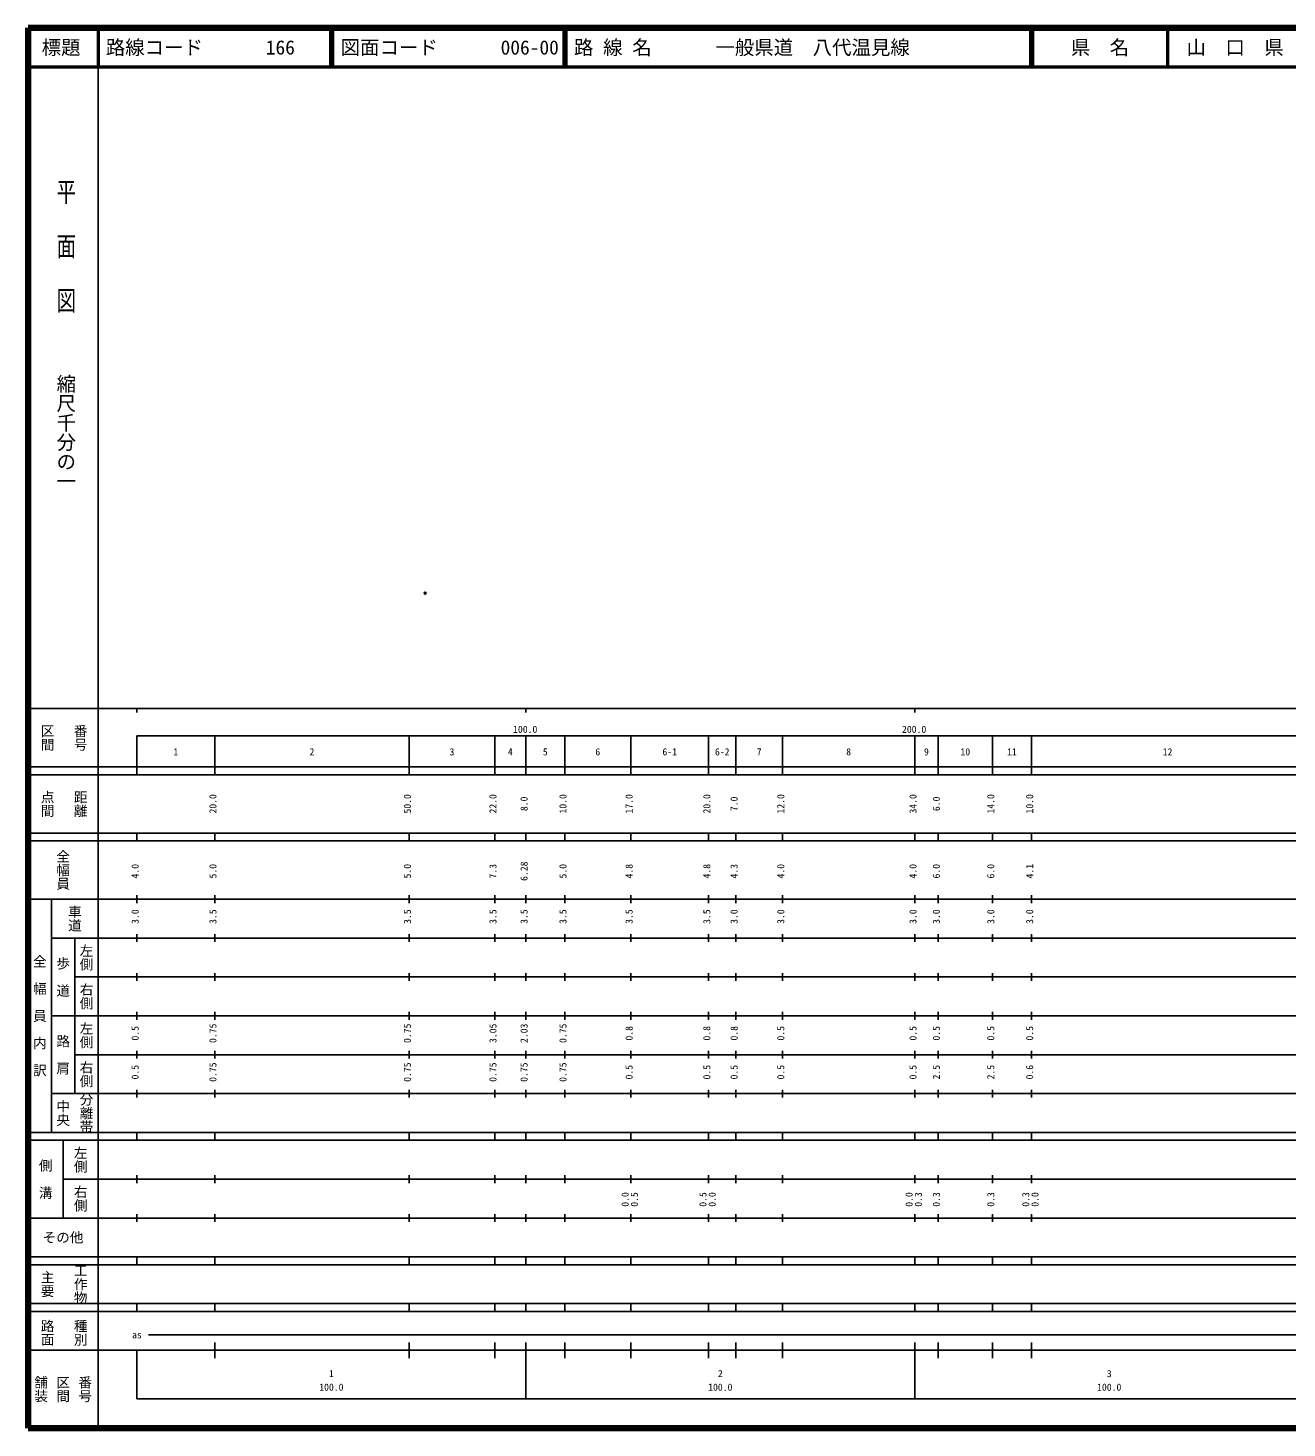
# Model space of a CAD drawing. Units: millimetres on the paper. Extents: x 40 to 680, y 20 to 380.
# Drawn here: x 40 to 363.7, y 20 to 380 of the extents above; entities that cross this region are included whole.
import ezdxf
from ezdxf.enums import TextEntityAlignment as Align

# ---------------------------------------------------------------- set-up
doc = ezdxf.new("R2010")
doc.units = ezdxf.units.MM
doc.header["$PDMODE"] = 32
doc.header["$PDSIZE"] = 0.5
doc.layers.add('M-OTRS', color=6, linetype='Continuous')
doc.layers.add('M-TTL-TXT', color=7, linetype='Continuous')
for name, color, linetype, lineweight in [('M-TTL', 2, 'Continuous', 140), ('M-TTL-BAND', 7, 'Continuous', 25), ('M-TTL-LINE', 7, 'Continuous', 50)]:
    doc.layers.add(name, color=color, linetype=linetype, lineweight=lineweight)
doc.styles.add('@ＭＳ ゴシック', font='')
doc.styles.add('ＭＳ ゴシック', font='')
doc.styles.get('@ＭＳ ゴシック').set_extended_font_data('@MS Gothic')
doc.styles.get('ＭＳ ゴシック').set_extended_font_data('MS Gothic')

msp = doc.modelspace()

# ---------------------------------------------------------------- linework, layer by layer
at = {"layer": 'M-OTRS'}
msp.add_point((142.099, 234.69), dxfattribs=at)
at = {"layer": 'M-TTL'}
for p, q in [((40, 380), (40, 20)), ((680, 380), (40, 380)), ((40, 20), (680, 20))]:
    msp.add_line(p, q, dxfattribs=at)
at = {"layer": 'M-TTL-BAND'}
for p, q in [((58, 370), (58, 20)), ((40, 205), (579, 205)), ((68, 205), (68, 204)), ((168, 205), (168, 204)), ((268, 205), (268, 204)), ((68, 198), (579, 198)), ((68, 198), (68, 188)), ((88, 188), (88, 198)), ((138, 188), (138, 198)), ((160, 188), (160, 198)), ((168, 188), (168, 198)), ((178, 188), (178, 198)), ((195, 188), (195, 198)), ((215, 188), (215, 198)), ((222, 188), (222, 198)), ((234, 188), (234, 198)), ((268, 188), (268, 198)), ((274, 188), (274, 198)), ((288, 188), (288, 198)), ((298, 188), (298, 198)), ((40, 190), (579, 190)), ((40, 188), (579, 188)), ((40, 173), (579, 173)), ((68, 171), (68, 173)), ((88, 171), (88, 173)), ((138, 171), (138, 173)), ((160, 171), (160, 173)), ((168, 171), (168, 173)), ((178, 171), (178, 173)), ((195, 171), (195, 173)), ((215, 171), (215, 173)), ((222, 171), (222, 173)), ((234, 171), (234, 173)), ((268, 171), (268, 173)), ((274, 171), (274, 173)), ((288, 171), (288, 173)), ((298, 171), (298, 173)), ((40, 171), (579, 171)), ((40, 156), (579, 156)), ((46, 96), (46, 156)), ((68, 155), (68, 157)), ((88, 155), (88, 157)), ((138, 155), (138, 157)), ((160, 155), (160, 157)), ((168, 155), (168, 157)), ((178, 155), (178, 157)), ((195, 155), (195, 157)), ((215, 155), (215, 157)), ((222, 155), (222, 157)), ((234, 155), (234, 157)), ((268, 155), (268, 157)), ((274, 155), (274, 157)), ((288, 155), (288, 157)), ((298, 155), (298, 157)), ((46, 146), (579, 146)), ((52, 146), (52, 106)), ((68, 145), (68, 147)), ((88, 145), (88, 147)), ((138, 145), (138, 147)), ((160, 145), (160, 147)), ((168, 145), (168, 147)), ((178, 145), (178, 147)), ((195, 145), (195, 147)), ((215, 145), (215, 147)), ((222, 145), (222, 147)), ((234, 145), (234, 147)), ((268, 145), (268, 147)), ((274, 145), (274, 147)), ((288, 145), (288, 147)), ((298, 145), (298, 147)), ((68, 135), (68, 137)), ((88, 135), (88, 137)), ((138, 135), (138, 137)), ((160, 135), (160, 137)), ((168, 135), (168, 137)), ((178, 135), (178, 137)), ((195, 135), (195, 137)), ((215, 135), (215, 137)), ((222, 135), (222, 137)), ((234, 135), (234, 137)), ((268, 135), (268, 137)), ((274, 135), (274, 137)), ((288, 135), (288, 137)), ((298, 135), (298, 137)), ((52, 136), (579, 136)), ((46, 126), (579, 126)), ((68, 125), (68, 127)), ((88, 125), (88, 127)), ((138, 125), (138, 127)), ((160, 125), (160, 127)), ((168, 125), (168, 127)), ((178, 125), (178, 127)), ((195, 125), (195, 127)), ((215, 125), (215, 127)), ((222, 125), (222, 127)), ((234, 125), (234, 127)), ((268, 125), (268, 127)), ((274, 125), (274, 127)), ((288, 125), (288, 127)), ((298, 125), (298, 127)), ((52, 116), (579, 116)), ((68, 115), (68, 117)), ((88, 115), (88, 117)), ((138, 115), (138, 117)), ((160, 115), (160, 117)), ((168, 115), (168, 117)), ((178, 115), (178, 117)), ((195, 115), (195, 117)), ((215, 115), (215, 117)), ((222, 115), (222, 117)), ((234, 115), (234, 117)), ((268, 115), (268, 117)), ((274, 115), (274, 117)), ((288, 115), (288, 117)), ((298, 115), (298, 117)), ((46, 106), (579, 106)), ((68, 105), (68, 107)), ((88, 105), (88, 107)), ((138, 105), (138, 107)), ((160, 105), (160, 107)), ((168, 105), (168, 107)), ((178, 105), (178, 107)), ((195, 105), (195, 107)), ((215, 105), (215, 107)), ((222, 105), (222, 107)), ((234, 105), (234, 107)), ((268, 105), (268, 107)), ((274, 105), (274, 107)), ((288, 105), (288, 107)), ((298, 105), (298, 107)), ((40, 96), (579, 96)), ((40, 94), (579, 94)), ((49, 94), (49, 74)), ((68, 94), (68, 96)), ((88, 94), (88, 96)), ((138, 94), (138, 96)), ((160, 94), (160, 96)), ((168, 94), (168, 96)), ((178, 94), (178, 96)), ((195, 94), (195, 96)), ((215, 94), (215, 96)), ((222, 94), (222, 96)), ((234, 94), (234, 96)), ((268, 94), (268, 96)), ((274, 94), (274, 96)), ((288, 94), (288, 96)), ((298, 94), (298, 96)), ((49, 84), (579, 84)), ((68, 83), (68, 85)), ((88, 83), (88, 85)), ((138, 83), (138, 85)), ((160, 83), (160, 85)), ((168, 83), (168, 85)), ((178, 83), (178, 85)), ((195, 83), (195, 85)), ((215, 83), (215, 85)), ((222, 83), (222, 85)), ((234, 83), (234, 85)), ((268, 83), (268, 85)), ((274, 83), (274, 85)), ((288, 83), (288, 85)), ((298, 83), (298, 85)), ((40, 74), (579, 74)), ((68, 73), (68, 75)), ((88, 73), (88, 75)), ((138, 73), (138, 75)), ((160, 73), (160, 75)), ((168, 73), (168, 75)), ((178, 73), (178, 75)), ((195, 73), (195, 75)), ((215, 73), (215, 75)), ((222, 73), (222, 75)), ((234, 73), (234, 75)), ((268, 73), (268, 75)), ((274, 73), (274, 75)), ((288, 73), (288, 75)), ((298, 73), (298, 75)), ((40, 64), (579, 64)), ((40, 62), (579, 62)), ((68, 62), (68, 64)), ((88, 62), (88, 64)), ((138, 62), (138, 64)), ((160, 62), (160, 64)), ((168, 62), (168, 64)), ((178, 62), (178, 64)), ((195, 62), (195, 64)), ((215, 62), (215, 64)), ((222, 62), (222, 64)), ((234, 62), (234, 64)), ((268, 62), (268, 64)), ((274, 62), (274, 64)), ((288, 62), (288, 64)), ((298, 62), (298, 64)), ((40, 52), (579, 52)), ((68, 50), (68, 52)), ((88, 50), (88, 52)), ((138, 50), (138, 52)), ((160, 50), (160, 52)), ((168, 50), (168, 52)), ((178, 50), (178, 52)), ((195, 50), (195, 52)), ((215, 50), (215, 52)), ((222, 50), (222, 52)), ((234, 50), (234, 52)), ((268, 50), (268, 52)), ((274, 50), (274, 52)), ((288, 50), (288, 52)), ((298, 50), (298, 52)), ((40, 50), (579, 50)), ((71, 44), (565, 44)), ((40, 40), (579, 40)), ((68, 40), (68, 27.5)), ((88, 38), (88, 42)), ((138, 38), (138, 42)), ((160, 38), (160, 42)), ((168, 27.5), (168, 42)), ((178, 38), (178, 42)), ((195, 38), (195, 42)), ((215, 38), (215, 42)), ((222, 38), (222, 42)), ((234, 38), (234, 42)), ((268, 27.5), (268, 42)), ((274, 38), (274, 42)), ((288, 38), (288, 42)), ((298, 38), (298, 42)), ((68, 27.5), (579, 27.5))]:
    msp.add_line(p, q, dxfattribs=at)
at = {"layer": 'M-TTL-LINE'}
for p, q in [((58, 380), (58, 370)), ((117.75, 380), (117.75, 370)), ((118.25, 380), (118.25, 370)), ((177.75, 380), (177.75, 370)), ((178.25, 380), (178.25, 370)), ((297.75, 380), (297.75, 370)), ((298.25, 380), (298.25, 370)), ((333, 380), (333, 370)), ((40, 370), (680, 370))]:
    msp.add_line(p, q, dxfattribs=at)

# ---------------------------------------------------------------- texts
at = {"layer": 'M-TTL-BAND', "style": '@ＭＳ ゴシック', "width": 1.4}
msp.add_text('平  面  図', height=3.666, rotation=270, dxfattribs=at).set_placement((49.777, 306.475), align=Align.MIDDLE_RIGHT)
at = {"layer": 'M-TTL-BAND', "style": '@ＭＳ ゴシック'}
msp.add_text('縮尺千分の一', height=3.666, rotation=270, dxfattribs=at).set_placement((49.777, 261.03), align=Align.MIDDLE_RIGHT)
for s, p in [('区間', (45, 197.5)), ('番号', (53.5, 197.5)), ('点間', (45, 180.5)), ('距離', (53.5, 180.5)), ('全幅員', (49, 163.5)), ('車道', (52, 151)), ('左側', (55, 141)), ('全\u3000幅\u3000員\u3000内\u3000訳', (43, 126)), ('歩\u3000道', (49, 136)), ('右側', (55, 131)), ('左側', (55, 121)), ('路\u3000肩', (49, 116)), ('右側', (55, 111)), ('分離帯', (55, 101)), ('中央', (49, 101)), ('左側', (53.5, 89)), ('側\u3000溝', (44.5, 84)), ('右側', (53.5, 79)), ('工作物', (53.5, 57)), ('主要', (45, 57)), ('路面', (45, 44.5)), ('種別', (53.5, 44.5)), ('舗装', (43.333, 30)), ('区間', (49, 30)), ('番号', (54.667, 30))]:
    msp.add_text(s, height=2.566, rotation=270, dxfattribs=at).set_placement(p, align=Align.MIDDLE_CENTER)
at = {"layer": 'M-TTL-BAND', "style": 'ＭＳ ゴシック'}
for s, p in [('100.0', (167.844, 198.195)), ('200.0', (267.844, 198.195)), ('1', (78, 192.405)), ('2', (113, 192.405)), ('3', (149, 192.405)), ('4', (164, 192.405)), ('5', (173, 192.405)), ('6', (186.5, 192.405)), ('6-1', (205, 192.405)), ('6-2', (218.5, 192.405)), ('7', (228, 192.405)), ('8', (251, 192.405)), ('9', (271, 192.405)), ('10', (281, 192.405)), ('11', (293, 192.405)), ('12', (333, 192.405)), ('as', (68, 42.5)), ('1', (118, 32.523)), ('2', (218, 32.523)), ('3', (318, 32.523)), ('100.0', (118, 29.033)), ('100.0', (218, 29.033)), ('100.0', (318, 29.033))]:
    msp.add_text(s, height=1.833, dxfattribs=at).set_placement(p, align=Align.BOTTOM_CENTER)
for s, p in [('20.0', (89, 180.5)), ('50.0', (139, 180.5)), ('22.0', (161, 180.5)), ('8.0', (169, 180.5)), ('10.0', (179, 180.5)), ('17.0', (196, 180.5)), ('20.0', (216, 180.5)), ('7.0', (223, 180.5)), ('12.0', (235, 180.5)), ('34.0', (269, 180.5)), ('6.0', (275, 180.5)), ('14.0', (289, 180.5)), ('10.0', (299, 180.5)), ('4.0', (69, 163.174)), ('5.0', (89, 163.174)), ('5.0', (139, 163.174)), ('7.3', (161, 163.174)), ('6.28', (169, 163.174)), ('5.0', (179, 163.174)), ('4.8', (196, 163.174)), ('4.8', (216, 163.174)), ('4.3', (223, 163.174)), ('4.0', (235, 163.174)), ('4.0', (269, 163.174)), ('6.0', (275, 163.174)), ('6.0', (289, 163.174)), ('4.1', (299, 163.174)), ('3.0', (69, 151.5)), ('3.5', (89, 151.5)), ('3.5', (139, 151.5)), ('3.5', (161, 151.5)), ('3.5', (169, 151.5)), ('3.5', (179, 151.5)), ('3.5', (196, 151.5)), ('3.5', (216, 151.5)), ('3.0', (223, 151.5)), ('3.0', (235, 151.5)), ('3.0', (269, 151.5)), ('3.0', (275, 151.5)), ('3.0', (289, 151.5)), ('3.0', (299, 151.5)), ('0.5', (69, 121.5)), ('0.75', (89, 121.5)), ('0.75', (139, 121.5)), ('3.05', (161, 121.5)), ('2.03', (169, 121.5)), ('0.75', (179, 121.5)), ('0.8', (196, 121.5)), ('0.8', (216, 121.5)), ('0.8', (223, 121.5)), ('0.5', (235, 121.5)), ('0.5', (269, 121.5)), ('0.5', (275, 121.5)), ('0.5', (289, 121.5)), ('0.5', (299, 121.5)), ('0.5', (69, 111.5)), ('0.75', (89, 111.5)), ('0.75', (139, 111.5)), ('0.75', (161, 111.5)), ('0.75', (169, 111.5)), ('0.75', (179, 111.5)), ('0.5', (196, 111.5)), ('0.5', (216, 111.5)), ('0.5', (223, 111.5)), ('0.5', (235, 111.5)), ('0.5', (269, 111.5)), ('2.5', (275, 111.5)), ('2.5', (289, 111.5)), ('0.6', (299, 111.5)), ('0.0', (195, 78.764)), ('0.5', (197.37, 78.764)), ('0.5', (215, 78.764)), ('0.0', (217.37, 78.764)), ('0.0', (268, 78.764)), ('0.3', (270.37, 78.764)), ('0.3', (275, 78.764)), ('0.3', (289, 78.764)), ('0.3', (298, 78.764)), ('0.0', (300.37, 78.764))]:
    msp.add_text(s, height=1.833, rotation=90, dxfattribs=at).set_placement(p, align=Align.BOTTOM_CENTER)
msp.add_text('その他', height=2.566, dxfattribs=at).set_placement((49, 69), align=Align.MIDDLE_CENTER)
at = {"layer": 'M-TTL-TXT', "style": 'ＭＳ ゴシック'}
for s, p in [('標題', (48.5, 375)), ('県\u3000名', (315.625, 375)), ('山\u3000口\u3000県', (350.375, 375))]:
    msp.add_text(s, height=3.666, dxfattribs=at).set_placement(p, align=Align.MIDDLE_CENTER)
for s, p in [('路線コード', (60, 375)), ('166', (101.142, 375)), ('図面コード', (120.38, 375)), ('006-00', (161.521, 375)), ('路 線 名', (180.38, 375)), ('一般県道\u3000八代温見線', (216.734, 375))]:
    msp.add_text(s, height=3.666, dxfattribs=at).set_placement(p, align=Align.MIDDLE_LEFT)

doc.saveas('drawing.dxf')
